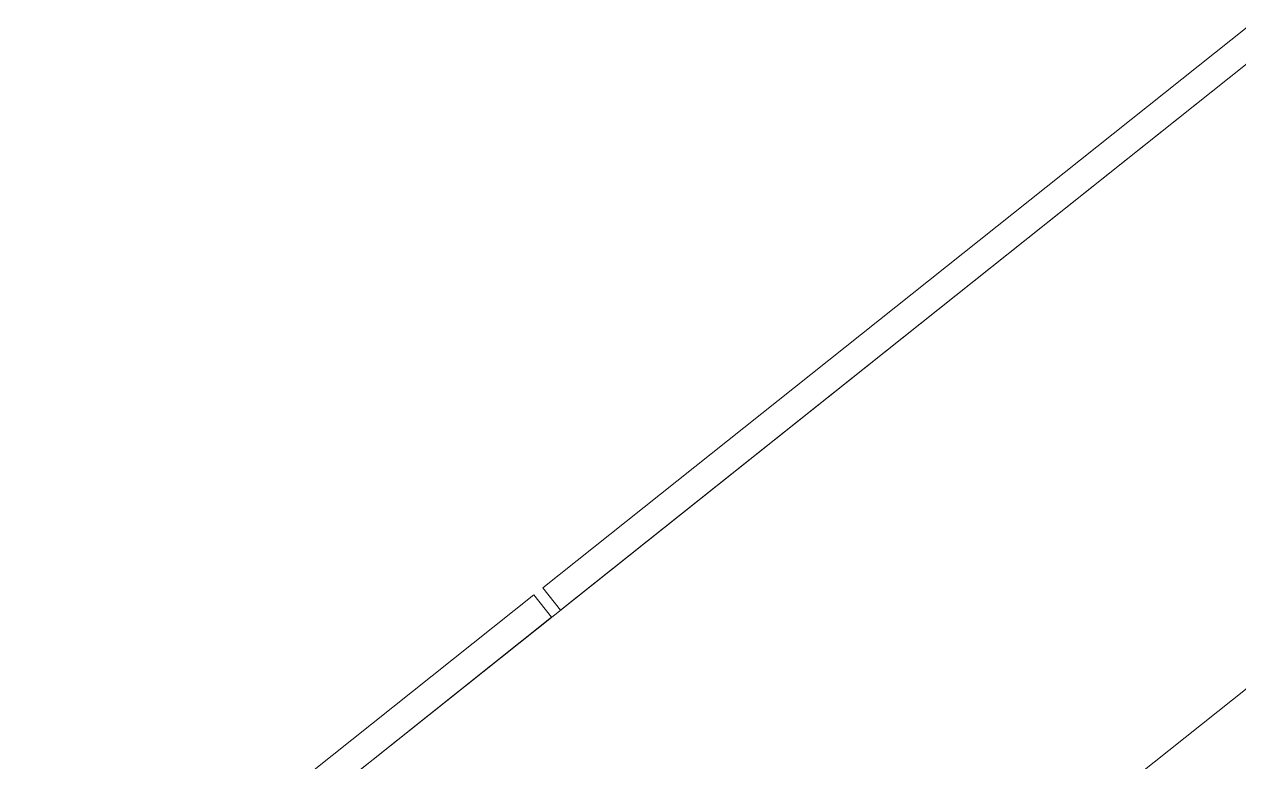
# Model space of a CAD drawing. Header units: millimetres. Extents: x 0 to 57242, y -59538 to 11130.
# Drawn here: x 21946 to 22585, y -25373 to -24985 of the extents above; entities that cross this region are included whole.
import ezdxf

# ---------------------------------------------------------------- set-up
doc = ezdxf.new("R2010")
doc.units = ezdxf.units.MM
doc.layers.add('I-FURN', color=30, linetype='Continuous', lineweight=9)

# ---------------------------------------------------------------- blocks, each defined once
blk = doc.blocks.new('LR1579_PANEL_TV_019_CH - LR1579_PANEL_TV_019_CH-V9-Level 0')
at = {"layer": 'I-FURN'}
for p, q in [((-627, -77.78), (627, -77.78)), ((1000, -335), (-1000, -335)), ((3, -335), (497, -335)), ((497, -350), (497, -335)), ((503, -335), (997, -335)), ((503, -335), (503, -350)), ((497, -350), (3, -350)), ((997, -350), (503, -350))]:
    blk.add_line(p, q, dxfattribs=at)

msp = doc.modelspace()

# ---------------------------------------------------------------- block references
at = {"layer": 'I-FURN', "rotation": 218.5192572358332}
msp.add_blockref('LR1579_PANEL_TV_019_CH - LR1579_PANEL_TV_019_CH-V9-Level 0', (22825.8, -25245.51), dxfattribs=at)

doc.saveas('drawing.dxf')
